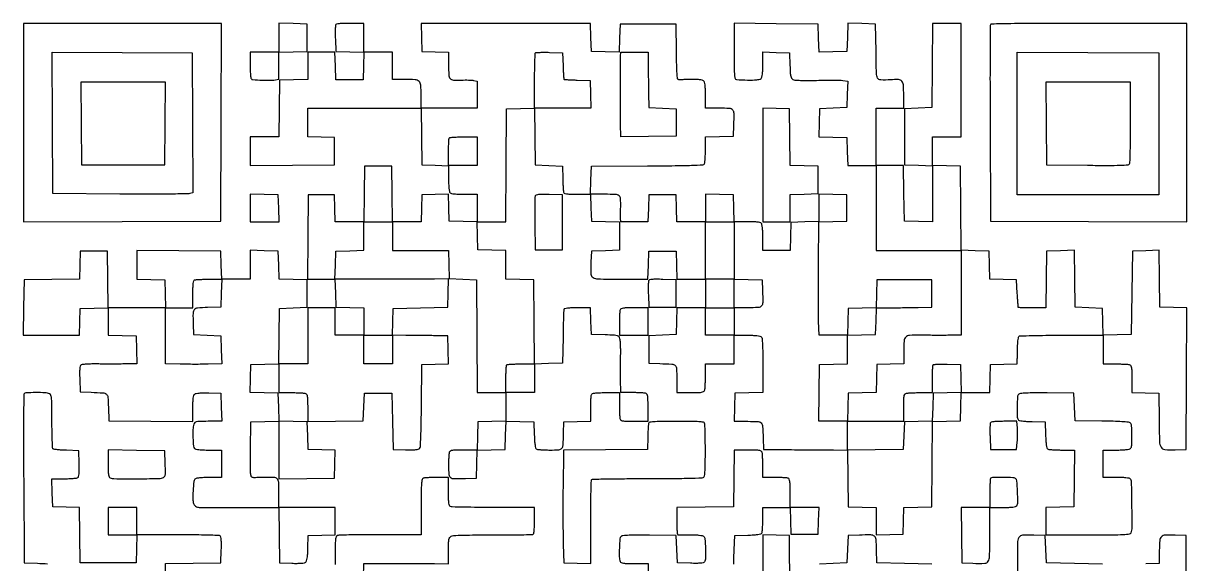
# Model space of a CAD drawing. Extents: x 179 to 1071, y 112 to 1107.
# Drawn here: x 179 to 1071, y 693 to 1107 of the extents above; entities that cross this region are included whole.
import ezdxf

# ---------------------------------------------------------------- set-up
doc = ezdxf.new("R2010")
doc.units = 0

msp = doc.modelspace()

# ---------------------------------------------------------------- linework, layer by layer
for points in [[(418.428774, 1105.674983, 0.081654), (418.239658, 1104.758353, 0.005045), (418.154817, 1101.970602, 0.007376), (418.136178, 1098.631743, 0.005394), (418.210159, 1094.924983), (418.5, 1085.5), (429.283485, 1085.215829), (440.06697, 1084.931657), (439.783485, 1074.307087), (439.5, 1063.682517), (429, 1063.6512), (418.5, 1063.619883), (418.216168, 1074.309941), (417.932337, 1085), (407.466168, 1085), (397, 1085), (397, 1074.533832), (397, 1064.067663), (386.25, 1063.783832), (375.5, 1063.5), (375.230498, 1041.75), (374.960995, 1020), (363.980498, 1020), (353, 1020), (353, 1008.986147), (353, 997.972294), (385.25, 998.236147), (417.5, 998.5), (417.5, 1009), (417.5, 1019.5), (407.25, 1019.784983), (397, 1020.069966), (397, 1031.034983), (397, 1042), (440.480498, 1042), (483.960995, 1042), (484.230498, 1020.25), (484.5, 998.5), (494.75, 998.215017), (505, 997.930034), (505, 988.165017, 0.00874), (505.074375, 983.910654, 0.018513), (505.311444, 980.622935, 0.019392), (505.672291, 978.199003, 0.150838), (506.2, 977.2, 0.150969), (507.200304, 976.671932, 0.019349), (509.630442, 976.311224, 0.018472), (512.928253, 976.074295, 0.008695), (517.2, 976), (527, 976), (527, 965.466168), (527, 954.932337), (516.25, 955.216168), (505.5, 955.5), (505.214635, 965.784593), (504.92927, 976.069185), (494.714635, 975.784593), (484.5, 975.5), (484.215017, 965.25), (483.930034, 955), (472.984905, 955), (462.039775, 955), (461.769888, 976.25), (461.5, 997.5), (451, 997.5), (440.5, 997.5), (440.230112, 976.25), (439.960225, 955), (429.015095, 955), (418.069966, 955), (417.784983, 965.25), (417.5, 975.5), (407.5, 975.5), (397.5, 975.5), (397.236147, 943.25), (396.972294, 911), (407.452315, 911), (417.932337, 911), (418.216168, 900.25), (418.5, 889.5), (429.25, 889.216168), (440, 888.932337), (440, 878.466168), (440, 868), (429, 868), (418, 868), (418, 878.5), (418, 889), (407.5, 889), (397, 889), (397, 867.5), (397, 846), (385.980112, 846), (374.960225, 846), (375.230112, 867.25), (375.5, 888.5), (386, 889), (396.5, 889.5), (396.5, 900), (396.5, 910.5), (385.783492, 910.783492), (375.066984, 911.066984), (374.783492, 921.783492), (374.5, 932.5), (363.75, 932.783832), (353, 933.067663), (353, 922.033832), (353, 911), (342.033832, 911), (331.067663, 911), (330.783832, 921.75), (330.5, 932.5), (298.25, 932.763853), (266, 933.027706), (266, 922.047685), (266, 911.067663), (276.75, 910.783832), (287.5, 910.5), (287.783832, 899.75), (288.067663, 889), (266.053334, 889), (244.039005, 889), (243.769502, 910.75), (243.5, 932.5), (233, 932.5), (222.5, 932.5), (222.216369, 921.76979), (221.932738, 911.03958), (200.716369, 910.76979), (179.5, 910.5), (179.230112, 889.25), (178.960225, 868), (200.445129, 868), (221.930034, 868), (222.215017, 878.25), (222.5, 888.5), (233.25, 888.783832), (244, 889.067663), (244, 878.567663), (244, 868.067663), (254.75, 867.783832), (265.5, 867.5), (265.783832, 856.75), (266.067663, 846), (255.283832, 845.93983, -0.000968), (250.429022, 845.922141, -0.000601), (244.730251, 845.919258, -0.000603), (239.105892, 845.929951, -0.001089), (234.5, 845.954293, 0.007949), (230.575575, 845.921194, 0.010999), (227.059082, 845.758164, 0.007766), (224.14769, 845.513451, 0.121161), (223.211769, 845.181818, 0.193052), (222.605124, 844.30958, 0.033427), (222.279649, 842.285813, 0.023561), (222.138626, 839.18984, 0.006865), (222.211769, 834.417355), (222.5, 824.5), (231, 824.24922, -0.008001), (240.14566, 823.832838, -0.165236), (242.65727, 822.803333, -0.196929), (243.809521, 820.50884, -0.012174), (244.215131, 812.7397), (244.5, 802.5), (276.75, 802.236147), (309, 801.972294), (309, 811.863702, -0.00733), (309.070127, 816.647007, -0.024158), (309.314717, 819.791596, -0.0351), (309.728606, 821.875048, -0.154154), (310.399285, 822.916414, -0.132968), (311.486141, 823.412685, -0.020746), (313.849829, 823.703614, -0.018924), (317.042317, 823.84141, -0.009044), (321.149285, 823.788859), (330.5, 823.5), (330.783832, 812.75), (331.067663, 802), (320.650463, 802, 0.003769), (314.098572, 801.950607, 0.046615), (311.622381, 801.681532, 0.144838), (310.367068, 801.013448, 0.133842), (309.630286, 799.75, 0.05739), (309.039417, 795.764518, 0.015809), (309.033618, 789.416487, 0.010157), (309.359131, 783.041418, 0.180438), (310.2, 781.2, 0.150969), (311.200304, 780.671932, 0.019349), (313.630442, 780.311224, 0.018472), (316.928253, 780.074295, 0.008695), (321.2, 780), (331, 780), (331, 769.5), (331, 759), (321.75, 758.984687, 0.009449), (318.09785, 758.909611, 0.012483), (314.776563, 758.695369, 0.009924), (312.034549, 758.394667, 0.109076), (311, 758.021277, 0.227442), (309.702139, 755.950505, 0.015214), (309.111871, 748.782164, 0.019494), (309.020743, 741.634906, 0.116818), (309.966551, 738.0625, 0.113809), (311.014637, 736.862775, 0.112168), (312.487675, 736.235272, 0.043209), (315.106921, 735.991125, 0.00446), (321.314362, 736.005651, -0.00185), (326.658183, 736.046051, -0.000538), (334.891189, 736.068975, -0.000541), (344.163585, 736.074785, -0.000578), (353.230112, 736.06017), (374.960225, 736), (375.230112, 714.75), (375.5, 693.5), (384.850715, 693.211141, 0.009201), (388.892546, 693.160695, 0.018158), (392.099804, 693.296226, 0.018909), (394.507799, 693.577687, 0.135457), (395.565629, 694.054467, 0.155031), (396.207107, 695.05425, 0.027795), (396.668713, 697.249332, 0.02215), (397.009433, 700.409522, 0.008399), (397.214914, 704.843326), (397.5, 714.5), (407.75, 714.784983), (418, 715.069966), (418, 725.534983), (418, 736), (396.5, 736), (375, 736), (375, 746.932612, 0.011556), (374.80698, 755.282664, 0.179408), (373.70596, 757.877676, 0.199666), (371.227215, 758.985638, 0.014814), (363.653229, 758.959644, -0.002513), (360.784692, 758.879209, -0.003004), (358.081357, 758.833246, -0.002589), (355.802733, 758.819994, -0.01968), (354.730112, 758.861543, -0.311087), (353.726515, 759.675215, -0.054133), (353.270254, 762.208785, -0.019039), (353.108046, 767.28505, -0.001643), (353.230112, 780.25), (353.5, 801.5), (364.25, 801.783832), (375, 802.067663), (375, 780.0568), (375, 758.045937), (396.25, 758.272969), (417.5, 758.5), (417.783473, 769.214647), (418.066946, 779.929295), (407.783473, 780.214647), (397.5, 780.5), (397, 791), (396.5, 801.5), (385.783492, 801.783492), (375.066984, 802.066984), (374.783492, 812.783492), (374.5, 823.5), (363.716515, 823.784171), (352.93303, 824.068343), (353.216515, 834.784171), (353.5, 845.5), (364.25, 845.783832), (375, 846.067663), (375, 835.033832), (375, 824), (384.418213, 824, -0.005951), (388.140776, 823.955695, -0.007831), (391.534475, 823.821697, -0.005915), (394.361889, 823.632106, -0.07203), (395.418213, 823.393011, -0.205375), (396.232576, 822.600936, -0.06298), (396.69745, 820.910439, -0.030314), (396.940452, 817.952052, -0.005337), (397, 812.373124), (397, 801.960225), (418.25, 802.230112), (439.5, 802.5), (440, 813), (440.5, 823.5), (451, 823.5), (461.5, 823.5), (462, 802), (462.5, 780.5), (472.099013, 780.215609, 0.007155), (476.820184, 780.143326, 0.025437), (479.841219, 780.294088, 0.038985), (481.814012, 780.650341, 0.156633), (482.834536, 781.300628, 0.160012), (483.396665, 782.727067, 0.003838), (483.760167, 789.935768, 0.006423), (484.053125, 799.743378, 0.002149), (484.235522, 814.085018), (484.5, 845.5), (494.783473, 845.785353), (505.066946, 846.070705), (504.783473, 856.785353), (504.5, 867.5), (493.5, 867.652492, 0.000327), (488.541984, 867.717977, 0.000202), (482.710036, 867.788832, 0.000202), (476.945972, 867.854198, 0.000364), (472.215017, 867.902492), (461.930034, 868), (462.215017, 878.25), (462.5, 888.5), (483.5, 889), (504.5, 889.5), (504.784387, 900.304774), (505.068775, 911.109547), (494.284387, 910.996342, -0.001939), (488.15867, 910.955793, -0.000371), (477.037663, 910.933556, -0.000396), (464.05831, 910.927508, -0.000364), (450.716168, 910.941569), (417.932337, 911), (418.216168, 921.75), (418.5, 932.5), (429.25, 932.783832), (440, 933.067663), (440, 944.033832), (440, 955), (451, 955), (462, 955), (462, 944), (462, 933), (483.466168, 933), (504.932337, 933), (505.216168, 922.25), (505.5, 911.5), (516, 911), (526.5, 910.5), (526.760623, 867.25), (527.021245, 824), (538.010623, 824), (549, 824), (549, 813.033832), (549, 802.067663), (538.25, 801.783832), (527.5, 801.5), (527.216168, 790.75), (526.932337, 780), (516.573157, 780, 0.005377), (511.026092, 779.940349, 0.030446), (508.080966, 779.697178, 0.063217), (506.397282, 779.232073, 0.20495), (505.606989, 778.418213, 0.070903), (505.368235, 777.374278, 0.006355), (505.178303, 774.686947, 0.008172), (505.044332, 771.460948, 0.00629), (505, 767.937265, 0.018396), (505.247889, 761.202118, 0.216958), (506.475084, 758.960401, 0.161461), (509.164284, 758.06185, 0.009253), (518, 758.204946), (526.5, 758.5), (526.783492, 769.216508), (527.066984, 779.933016), (537.783492, 780.216508), (548.5, 780.5), (548.784171, 791.283485), (549.068343, 802.06697), (559.784171, 801.783485), (570.5, 801.5), (570.788805, 791.535034, 0.00836), (570.987032, 787.199826, 0.019108), (571.315749, 783.944063, 0.01918), (571.737468, 781.589, 0.199883), (572.288805, 780.800347, 0.115758), (573.162716, 780.495505, 0.007525), (575.855802, 780.252233, 0.010632), (579.106762, 780.077242, 0.007714), (582.730948, 780.015313, 0.014913), (589.701928, 780.211705, 0.211044), (591.872088, 781.32494, 0.156739), (592.843464, 783.830167, 0.007363), (593.24922, 793), (593.5, 801.5), (603.75, 801.784983), (614, 802.069966), (614, 811.453196, -0.005972), (614.044307, 815.162354, -0.007853), (614.178303, 818.544751, -0.005943), (614.367916, 821.362696, -0.071958), (614.606989, 822.418213, -0.205218), (615.398405, 823.23239, -0.063068), (617.086379, 823.69735, -0.030363), (620.039857, 823.940414, -0.005351), (625.606989, 824), (636, 824), (636, 814.581787, 0.005951), (636.044305, 810.859224, 0.007831), (636.178303, 807.465525, 0.005915), (636.367894, 804.638111, 0.07203), (636.606989, 803.581787, 0.205218), (637.398405, 802.76761, 0.063068), (639.086379, 802.30265, 0.030363), (642.039857, 802.059586, 0.005351), (647.606989, 802), (658, 802), (658, 812.393011, 0.005351), (657.940414, 817.960143, 0.030363), (657.69735, 820.913621, 0.063068), (657.23239, 822.601595, 0.205218), (656.418213, 823.393011, 0.070946), (655.373807, 823.631778, 0.006338), (652.68135, 823.821697, 0.008159), (649.449196, 823.955669, 0.006277), (645.918213, 824), (637, 824), (636.936029, 834.25, -0.00139), (636.920151, 838.836448, -0.00089), (636.925992, 844.163402, -0.000894), (636.950328, 849.381651, -0.001672), (636.991691, 853.604133, 0.006883), (636.989386, 857.281297, 0.007834), (636.883531, 860.801511, 0.007199), (636.704026, 863.783346, 0.042871), (636.45549, 865.321317, 0.103617), (635.713282, 866.848431, 0.166808), (634.516062, 867.635081, 0.052677), (632.136275, 867.983793, 0.003422), (625.149828, 868.217184), (614.5, 868.5), (614.215017, 878.75), (613.930034, 889), (603.933632, 889, 0.006963), (599.254183, 888.934833, 0.022845), (596.171672, 888.707757, 0.029627), (594.15476, 888.343966, 0.25409), (593.498136, 887.75, 0.075036), (593.314661, 886.785695, 0.001106), (593.105916, 880.992188, 0.00299), (592.918424, 874.255306, 0.001967), (592.779521, 866.5), (592.5, 846.5), (581.763898, 846.216309), (571.027795, 845.932619), (570.763898, 878.216309), (570.5, 910.5), (559.75, 910.783832), (549, 911.067663), (549, 922), (549, 932.932337), (538.25, 933.216168), (527.5, 933.5), (527.216168, 944.25), (526.932337, 955), (537.955546, 955), (548.978755, 955), (549.239377, 998.25), (549.5, 1041.5), (560.230404, 1041.783633), (570.960808, 1042.067266), (571.230404, 1020.283633), (571.5, 998.5), (582, 998), (592.5, 997.5), (592.608158, 987.884014, 0.006644), (592.700585, 984.117746, 0.009323), (592.890422, 980.759607, 0.006129), (593.135054, 977.966885, 0.113976), (593.417175, 977.134014, 0.21346), (594.154653, 976.633134, 0.017377), (596.52325, 976.296307, 0.01839), (599.759154, 976.070289, 0.00824), (604.024034, 976), (613.930034, 976), (614.215017, 965.75), (614.5, 955.5), (625.25, 955.216168), (636, 954.932337), (636, 944), (636, 933.067663), (625.25, 932.783832), (614.5, 932.5), (614.204946, 924, 0.01735), (614.204928, 914.813671, 0.257452), (615.798685, 912.146755, 0.129265), (619.497954, 911.118666, 0.003493), (636.48522, 911), (657.932337, 911), (658.216168, 921.75), (658.5, 932.5), (669, 932.5), (679.5, 932.5), (679.783832, 921.75), (680.067663, 911), (691.033832, 911), (702, 911), (702, 900), (702, 889), (691.034983, 889), (680.069966, 889), (679.784983, 878.75), (679.5, 868.5), (669, 868), (658.5, 867.5), (658.5, 857), (658.5, 846.5), (667, 846.24922, -0.007926), (676.243436, 845.829771, -0.170244), (678.72373, 844.785637, -0.199796), (679.815028, 842.471708, -0.011573), (680, 834.480948), (680, 824), (690.393011, 824, 0.005351), (695.960143, 824.059586, 0.030363), (698.913621, 824.30265, 0.063068), (700.601595, 824.76761, 0.205218), (701.393011, 825.581787, 0.07203), (701.632106, 826.638111, 0.005915), (701.821697, 829.465525, 0.007831), (701.955695, 832.859224, 0.005951), (702, 836.581787), (702, 846), (713, 846), (724, 846), (724, 857), (724, 868), (733.8, 868, -0.008695), (738.071747, 867.925705, -0.018472), (741.369558, 867.688776, -0.019349), (743.799696, 867.328068, -0.150969), (744.8, 866.8, -0.175114), (745.391809, 865.538621, -0.00935), (745.721107, 861.052608, -0.010469), (745.937913, 854.609845, -0.003175), (746, 844.833832), (746, 824.067663), (735.25, 823.783832), (724.5, 823.5), (724.216168, 812.75), (723.932337, 802), (734.447116, 802, -0.011499), (742.465557, 801.81557, -0.199502), (744.783315, 800.724908, -0.170595), (745.829399, 798.245155, -0.007942), (746.24922, 789), (746.5, 780.5), (768, 780.294186, 0.000238), (777.01837, 780.21215, 0.000216), (786.336459, 780.13585, 0.000216), (794.676556, 780.074761, 0.000694), (800.230498, 780.044186), (810.960995, 780), (811.230498, 758.25), (811.5, 736.5), (822.25, 736.216168), (833, 735.932337), (833, 725.431185), (833, 714.930034), (843.25, 715.215017), (853.5, 715.5), (853.784613, 725.716519), (854.069227, 735.933039), (864.784613, 736.216519), (875.5, 736.5), (875.763621, 769.216306), (876.027242, 801.932613), (886.763621, 802.216306), (897.5, 802.5), (897.783832, 813.25), (898.067663, 824), (909, 824), (919.932337, 824), (920.216168, 834.75), (920.5, 845.5), (930.75, 845.784983), (941, 846.069966), (941.116845, 849.784983, 0.001283), (941.17083, 851.654092, 0.00046), (941.23848, 854.318089, 0.000456), (941.307301, 857.239087, 0.00054), (941.366845, 860, -0.014089), (941.490701, 862.543345, -0.019635), (941.754636, 864.806439, -0.016432), (942.100927, 866.624412, -0.180957), (942.5, 867.234687, -0.15306), (943.373078, 867.533607, -0.000801), (952.532812, 867.758058, -0.003441), (963.006872, 867.925819, -0.002163), (975.25, 867.984687), (1007, 868), (1007, 857), (1007, 846), (1016.418213, 846, -0.005951), (1020.140776, 845.955695, -0.007831), (1023.534475, 845.821697, -0.005915), (1026.361889, 845.632106, -0.07203), (1027.418213, 845.393011, -0.204941), (1028.232062, 844.602756, -0.063222), (1028.697172, 842.919218, -0.030449), (1028.940347, 839.974376, -0.005378), (1029, 834.427994), (1029, 824.069966), (1039.25, 823.784983), (1049.5, 823.5), (1049.770214, 802.774365, 0.004597), (1050.133651, 786.4283, 0.119082), (1051.297378, 782.198305, 0.25294), (1054.154003, 780.368148, 0.027385), (1062.259538, 780.209712), (1070.5, 780.5), (1070.758596, 834.714922), (1071.017191, 888.929844), (1060.758596, 889.214922), (1050.5, 889.5), (1050.230401, 911.284767), (1049.960802, 933.069533), (1039.730401, 932.784767), (1029.5, 932.5), (1029, 900.5), (1028.5, 868.5), (1017.785353, 868.216527), (1007.070705, 867.933054), (1006.785353, 878.216527), (1006.5, 888.5), (996, 889), (985.5, 889.5), (985.230404, 911.283633), (984.960808, 933.067266), (974.230404, 932.783633), (963.5, 932.5), (963.230498, 910.75), (962.960995, 889), (952.480498, 889, -0.002234), (948.453391, 889.017992, -0.00366), (945.042651, 889.073437, -0.0006), (942.036531, 889.147926, -0.279206), (941.877464, 889.25, -0.096572), (941.821002, 889.459552, -0.000246), (941.606605, 892.510938, -0.001536), (941.376842, 895.956665, -0.000955), (941.127464, 900), (940.5, 910.5), (930.283481, 910.784613), (920.066961, 911.069227), (919.783481, 921.784613), (919.5, 932.5), (908.763809, 932.783692), (898.027617, 933.067383), (897.763809, 965.283692), (897.5, 997.5), (886.75, 997.783832), (876, 998.067663), (876, 1009.033832), (876, 1020), (887, 1020), (898, 1020), (898, 1063.5), (898, 1107), (887.013853, 1107), (876.027706, 1107), (875.763853, 1074.75), (875.5, 1042.5), (865, 1042), (854.5, 1041.5), (854.5, 1020), (854.5, 998.5), (865.25, 998.216168), (876, 997.932337), (876, 976.432337), (876, 954.932337), (865.25, 955.216168), (854.5, 955.5), (854.230112, 976.75), (853.960225, 998), (843.480112, 998), (833, 998), (833, 1020), (833, 1042), (843.5, 1042), (854, 1042), (854, 1051.877555, 0.014432), (853.771356, 1059.797107, 0.163546), (852.618852, 1062.666368, 0.210984), (850.101526, 1063.878521, 0.026085), (843.866973, 1063.758369, -0.024932), (836.448224, 1063.59829, -0.273524), (834.027478, 1065.123629, -0.112769), (833.084942, 1068.815605, -0.003153), (832.769563, 1085.361515), (832.5, 1106.5), (821.784171, 1106.783485), (811.068343, 1107.06697), (810.784171, 1096.283485), (810.5, 1085.5), (799.784171, 1085.216515), (789.068343, 1084.93303), (788.784171, 1095.716515), (788.5, 1106.5), (756.25, 1106.763853), (724, 1107.027706), (724, 1085.513853, 0.001679), (724.043634, 1072.519508, 0.018535), (724.271319, 1067.322377, 0.050199), (724.750713, 1064.705162, 0.320608), (725.75, 1063.9154, 0.005011), (734.173473, 1063.592763, 0.018268), (739.522665, 1063.637003, 0.024983), (743.044896, 1063.971764, 0.161555), (744.618459, 1064.761316, 0.133617), (745.264021, 1065.889499, 0.031854), (745.677007, 1068.032364, 0.023396), (745.926008, 1071.141262, 0.008285), (746, 1075.606412), (746, 1085.069966), (756.25, 1084.784983), (766.5, 1084.5), (766.78602, 1074.765906, 0.005686), (767.011135, 1069.244246, 0.038467), (767.362819, 1066.533482, 0.086675), (767.984389, 1064.971974, 0.132683), (769.039093, 1063.979078, 0.105382), (770.580862, 1063.533384, 0.008681), (774.7807, 1063.306129, 0.010085), (780.277772, 1063.215272, 0.004998), (787.253073, 1063.310411, -0.003097), (793.75111, 1063.423755, -0.003767), (799.838936, 1063.446362, -0.00318), (804.957975, 1063.394245, -0.026153), (807.283732, 1063.233895), (811.067463, 1062.773312), (810.783732, 1052.636656), (810.5, 1042.5), (800, 1042), (789.5, 1041.5), (789.216515, 1030.784171), (788.93303, 1020.068343), (799.716515, 1019.784171), (810.5, 1019.5), (810.783832, 1008.75), (811.067663, 998), (822.033832, 998), (833, 998), (833, 965.5), (833, 933), (865.5, 933), (898, 933), (898, 900.5), (898, 868), (887.75, 867.914061, -0.001903), (883.054735, 867.892566, -0.001082), (877.37516, 867.900473, -0.00108), (871.655229, 867.933177, -0.001786), (866.825014, 867.988484, 0.015989), (858.494129, 867.84723, 0.186858), (855.576241, 866.549834, 0.182587), (854.257809, 863.611414, 0.015143), (854, 855.100725), (854, 846.069966), (843.75, 845.784983), (833.5, 845.5), (833.216508, 834.783492), (832.933016, 824.066984), (822.216508, 823.783492), (811.5, 823.5), (811.216168, 812.75), (810.932337, 802), (799.946666, 802), (788.960995, 802), (789.230498, 823.75), (789.5, 845.5), (800.25, 845.783832), (811, 846.067663), (811, 857), (811, 867.932337), (821.75, 868.216168), (832.5, 868.5), (832.784983, 878.75), (833.069966, 889), (843.784983, 889.046894, 0.00116), (848.647943, 889.079463, 0.000691), (854.436839, 889.139675, 0.000692), (860.205301, 889.215634, 0.001197), (865, 889.296894), (875.5, 889.5), (875.5, 900), (875.5, 910.5), (854.5, 910.5), (833.5, 910.5), (833.216508, 899.783492), (832.933016, 889.066984), (822.216508, 888.783492), (811.5, 888.5), (811.215017, 878.25), (810.930034, 868), (799.998849, 868), (789.067663, 868), (788.783832, 878.75, -0.005503), (788.689822, 884.858018, -0.001053), (788.664551, 895.95264, -0.001122), (788.691381, 908.902618, -0.001033), (788.776341, 922.216435), (789.052682, 954.932871), (799.776341, 955.216435), (810.5, 955.5), (810.5, 965.5), (810.5, 975.5), (799.75, 975.783832), (789, 976.067663), (789, 965.567663), (789, 955.067663), (778.25, 954.783832), (767.5, 954.5), (767.216168, 943.75), (766.932337, 933), (756.466168, 933), (746, 933), (746, 942.8, 0.008695), (745.925705, 947.071747, 0.018472), (745.688776, 950.369558, 0.019349), (745.328068, 952.799696, 0.150969), (744.8, 953.8, 0.150838), (743.800997, 954.327709, 0.019392), (741.377065, 954.688556, 0.018513), (738.089346, 954.925625, 0.00874), (733.834983, 955), (724.069966, 955), (723.784983, 965.25), (723.5, 975.5), (712.75, 975.783832), (702, 976.067663), (702, 965.533832), (702, 955), (691.034983, 955), (680.069966, 955), (679.784983, 965.25), (679.5, 975.5), (669, 975.5), (658.5, 975.5), (658.215017, 965.25), (657.930034, 955), (647.465017, 955), (637, 955), (636.9181, 957.75, -0.00733), (636.896396, 959.18603, -0.002185), (636.904983, 961.378505, -0.002191), (636.936179, 963.841122, -0.002367), (636.988454, 966.240655, 0.019484), (636.908985, 972.625051, 0.213206), (635.770875, 974.857107, 0.161049), (633.177528, 975.83262, 0.010108), (624.898781, 976), (613.932337, 976), (614.216168, 986.75), (614.5, 997.5), (657.447712, 997.760888, 0.001278), (678.888918, 997.945932, 0.005775), (691.401526, 998.230455, 0.003257), (700.013405, 998.582008, 0.244093), (701.182399, 999.260888, 0.116483), (701.49428, 1000.159918, 0.007224), (701.742699, 1002.990135, 0.010386), (701.921518, 1006.404025, 0.007497), (701.984687, 1010.216168), (702, 1019.932337), (712.75, 1020.216168), (723.5, 1020.5), (723.795054, 1029, 0.009927), (723.928151, 1037.965089, 0.179688), (722.933469, 1040.602972, 0.203196), (720.50249, 1041.788355, 0.01319), (712.480948, 1042), (702, 1042), (702, 1051.877555, 0.007062), (701.93059, 1056.791831, 0.025988), (701.681634, 1059.888937, 0.041059), (701.244688, 1061.897088, 0.146473), (700.523899, 1062.980166, 0.122988), (699.431009, 1063.505367, 0.025449), (697.305616, 1063.831682, 0.021773), (694.438923, 1063.997894, 0.010616), (690.773899, 1063.972767, -0.001837), (687.515036, 1063.893192, -0.002486), (684.569112, 1063.846738, -0.001672), (682.097208, 1063.828318, -0.027325), (681.269888, 1063.870157, -0.35224), (680.623605, 1064.512708, -0.010228), (680.250175, 1068.627741, -0.011607), (679.958877, 1074.843393, -0.002729), (679.769888, 1085.25), (679.5, 1106.5), (658, 1106.5), (636.5, 1106.5), (636.215829, 1095.716515), (635.931657, 1084.93303), (625.215829, 1085.216515), (614.5, 1085.5), (614.216168, 1096.25), (613.932337, 1107), (548.932337, 1107), (483.932337, 1107), (484.216168, 1096.25), (484.5, 1085.5), (494.75, 1085.215017), (505, 1084.930034), (505, 1075.000201, 0.014077), (505.213731, 1067.410442, 0.166815), (506.309064, 1064.722029, 0.204269), (508.725855, 1063.553621, 0.022619), (515, 1063.54044, -0.008921), (517.690237, 1063.608485, -0.008751), (520.398438, 1063.581254, -0.008668), (522.771719, 1063.474639, -0.032532), (524.25, 1063.285475), (527, 1062.75), (527, 1052.375), (527, 1042), (505.5, 1042), (484, 1042), (484, 1051.964816, 0.0177), (483.725392, 1059.719525, 0.189883), (482.393275, 1062.50496, 0.174589), (479.463935, 1063.756305, 0.014506), (471.065741, 1064), (462, 1064), (462, 1074.5), (462, 1085), (451, 1085), (440, 1085), (440, 1096), (440, 1107), (429.468615, 1107, 0.00619), (424.342601, 1106.936534, 0.023677), (421.157558, 1106.706476, 0.034741), (419.150647, 1106.322788, 0.241018)], [(375, 1096.033832), (375, 1085), (364, 1085), (353, 1085), (353, 1074.5, 0.004216), (353.051169, 1068.431817, 0.036703), (353.294058, 1065.747471, 0.108469), (353.821157, 1064.426657, 0.233527), (354.75, 1063.899556, 0.002156), (362.260632, 1063.50096, 0.008361), (366.919678, 1063.351877, 0.013059), (370.082025, 1063.386187, 0.038072), (372.25, 1063.632373), (375, 1064.158911), (375, 1074.545624), (375, 1084.932337), (385.75, 1085.216168), (396.5, 1085.5), (396.5, 1096), (396.5, 1106.5), (385.75, 1106.783832), (375, 1107.067663)], [(920.460009, 1105.75, 0.090591), (920.266358, 1104.709509, 0.000109), (920.198937, 1082.982812, 0.000984), (920.176611, 1058.652573, 0.000605), (920.241394, 1030), (920.5, 955.5), (995.75, 955.243674), (1071, 954.987348), (1071, 1030.993674), (1071, 1107), (995.968615, 1107, 0.000668), (957.448289, 1106.948566, 0.003471), (936.19131, 1106.744245, 0.001205), (921.475143, 1106.465155, 0.305157)], [(308.758677, 1030.77123), (309.017354, 977.04246), (306.758677, 976.494347, -0.057902), (304.987826, 976.276519, -0.000418), (290.035361, 976.188577, -0.001589), (272.903102, 976.156579, -0.001017), (253, 976.223117), (201.5, 976.5), (201.241383, 1030.758691), (200.982767, 1085.017383), (254.741383, 1084.758691), (308.5, 1084.5)], [(592.81688, 1074.5, 0.003102), (592.977264, 1070.641787, 0.004901), (593.167735, 1067.3358, 0.001408), (593.36889, 1064.473716, 0.179304), (593.514773, 1064.153786, 0.182499), (593.83362, 1064.008668, 0.00148), (596.642708, 1063.831096, 0.005064), (599.890303, 1063.668444, 0.003206), (603.679547, 1063.541441), (613.5, 1063.27531), (613.783832, 1052.637655), (614.067663, 1042), (592.533832, 1042), (571, 1042), (571, 1062.833333, -0.00314), (571.050471, 1070.869838, -0.004978), (571.205463, 1077.752338, -0.001397), (571.41589, 1083.716778, -0.189039), (571.699448, 1084.366114, -0.183344), (572.300507, 1084.636507, -0.005318), (575.140393, 1084.777033, -0.010062), (578.535947, 1084.840476, -0.006685), (582.431102, 1084.782781), (592.463309, 1084.5)], [(658.097508, 1074.75, 0.000362), (658.1458, 1070.032594, 0.000201), (658.211168, 1064.279687, 0.0002), (658.282022, 1058.45558, 0.000324), (658.347508, 1053.5), (658.5, 1042.5), (669, 1042), (679.5, 1041.5), (679.5, 1031), (679.5, 1020.5), (658.25, 1020.230112), (637, 1019.960225), (636.92346, 1029.730112, -0.001583), (636.87178, 1040.802278, -0.000432), (636.860667, 1058.275708, -0.000268), (636.874207, 1075.97613, -0.004646), (636.935368, 1081.75), (637, 1085), (647.5, 1085), (658, 1085)], [(1049.5, 1030), (1049.5, 975.5), (995.211905, 975.5), (940.92381, 975.5), (940.942857, 1025.75, -0.000032), (940.951538, 1045.331386, -0.000047), (940.961905, 1062.563467, -0.000022), (940.972765, 1077.239555, -0.00086), (940.980952, 1080.508612), (941, 1085.017225), (995.25, 1084.758612), (1049.5, 1084.5)], [(963.235953, 1030.25), (963.5, 998.5), (994.93202, 998.235498, 0.001697), (1010.901959, 998.155315, 0.00816), (1019.995146, 998.288929, 0.006635), (1026.009704, 998.555446, 0.241447), (1027.166708, 999.235498, 0.134731), (1027.492293, 1000.296498, 0.001088), (1027.738089, 1009.161365, 0.003824), (1027.920853, 1019.372002, 0.002438), (1027.984687, 1031.25), (1028, 1062), (995.485953, 1062), (962.971906, 1062)], [(527, 1009), (527, 998), (516, 998), (505, 998), (505, 1008.333333, -0.006022), (505.048276, 1012.341612, -0.009111), (505.195833, 1015.827083, -0.004516), (505.399803, 1018.754503, -0.178563), (505.666667, 1019.333333, -0.178563), (506.245497, 1019.600197, -0.004516), (509.172917, 1019.804167, -0.009111), (512.658388, 1019.951724, -0.006022), (516.666667, 1020), (527, 1020)], [(571.460235, 974.75697, 0.087659), (571.263858, 973.744268, 0.00144), (571.184153, 967.962675, 0.003692), (571.160413, 961.220735, 0.002438), (571.22812, 953.47179), (571.5, 933.5), (582, 933.5), (592.5, 933.5), (592.5, 954.5), (592.5, 975.5), (582.232115, 975.785181, 0.006018), (577.152479, 975.865091, 0.02472), (574.077569, 975.724359, 0.038757), (572.174299, 975.392474, 0.2432)], [(724, 933.033832), (724, 911.067663), (734.75, 910.783832), (745.5, 910.5), (745.795054, 902, -0.009927), (745.928151, 893.034911, -0.179688), (744.933469, 890.397028, -0.203196), (742.50249, 889.211645, -0.01319), (734.480948, 889), (724, 889), (724, 878.5), (724, 868), (713, 868), (702, 868), (702, 878.5), (702, 889), (713, 889), (724, 889), (724, 900), (724, 911), (713, 911), (702, 911), (702, 933), (702, 955), (713, 955), (724, 955)], [(330.783832, 900.25), (330.5, 889.5), (320.2603, 889.215131, 0.013482), (312.473421, 888.788181, 0.195806), (310.060296, 887.567079, 0.179106), (309.075074, 884.958841, 0.010944), (309.203496, 876.496645), (309.5, 868.5), (320, 868), (330.5, 867.5), (330.783485, 856.784171), (331.06697, 846.068343), (320.783485, 845.784171, -0.004675), (316.036095, 845.697398, -0.002559), (310.216086, 845.675238, -0.00255), (304.304325, 845.713131, -0.004063), (299.25, 845.812384), (288, 846.124768), (288, 867.562384), (288, 889), (298.5, 889), (309, 889), (309, 899.416667, -0.006679), (309.065188, 904.296272, -0.021815), (309.292105, 907.51699, -0.027612), (309.654574, 909.639106, -0.245481), (310.25, 910.337719, -0.078637), (311.13115, 910.540856, -0.004202), (314.006813, 910.717133, -0.006502), (317.444921, 910.854094, -0.004686), (321.283832, 910.921053), (331.067663, 911)], [(658.442274, 909.710164, 0.081166), (658.248144, 908.773814, 0.005233), (658.158783, 905.980936, 0.007531), (658.137174, 902.634259, 0.005535), (658.210159, 898.924983), (658.5, 889.5), (669, 889.5), (679.5, 889.5), (679.5, 900), (679.5, 910.5), (669.232115, 910.785181, 0.005823), (664.049899, 910.868732, 0.025951), (661.012272, 910.724596, 0.043922), (659.172333, 910.376284, 0.236652)], [(636.606989, 887.418213, 0.070946), (636.368222, 886.373807, 0.006338), (636.178303, 883.68135, 0.008159), (636.044331, 880.449196, 0.006277), (636, 876.918213), (636, 868), (647, 868), (658, 868), (658, 878.5), (658, 889), (647.606989, 889, 0.005351), (642.039857, 888.940414, 0.030363), (639.086379, 888.69735, 0.063068), (637.398405, 888.23239, 0.205218)], [(571, 835), (571, 824), (560, 824), (549, 824), (549, 834.333333, -0.006022), (549.048276, 838.341612, -0.009111), (549.195833, 841.827083, -0.004516), (549.399803, 844.754503, -0.178563), (549.666667, 845.333333, -0.178563), (550.245497, 845.600197, -0.004516), (553.172917, 845.804167, -0.009111), (556.658388, 845.951724, -0.006022), (560.666667, 846), (571, 846)], [(897.783485, 834.784171), (898.06697, 824.068343), (887.283485, 823.784171), (876.5, 823.5), (876.216508, 812.783492), (875.933016, 802.066984), (865.216508, 801.783492), (854.5, 801.5), (854, 791), (853.5, 780.5), (832.25, 780.230112), (811, 779.960225), (811, 790.980112), (811, 802), (832.5, 802), (854, 802), (854, 812.393011, -0.005351), (854.059586, 817.960143, -0.030363), (854.30265, 820.913621, -0.063068), (854.76761, 822.601595, -0.205218), (855.581787, 823.393011, -0.07203), (856.638111, 823.632106, -0.005915), (859.465525, 823.821697, -0.007831), (862.859224, 823.955695, -0.005951), (866.581787, 824), (876, 824), (876, 834.333333, -0.006317), (876.050668, 838.343898, -0.009512), (876.205463, 841.836713, -0.004898), (876.419778, 844.762931, -0.177451), (876.699448, 845.366114, -0.183378), (877.300668, 845.636532, -0.005301), (880.145783, 845.777033, -0.010046), (883.547259, 845.840477, -0.006672), (887.449448, 845.782781), (897.5, 845.5)], [(942.18701, 822.78701, 0.184872), (941.299364, 820.798159, 0.008585), (941.021272, 813.28502, 0.010112), (941.024203, 805.858101, 0.137227), (941.800347, 803.288805, 0.199883), (942.589, 802.737468, 0.01918), (944.944063, 802.315749, 0.019108), (948.199826, 801.987032, 0.00836), (952.535034, 801.788805), (962.5, 801.5), (962.788805, 791.535034, 0.00836), (962.987032, 787.199826, 0.019108), (963.315749, 783.944063, 0.01918), (963.737468, 781.589, 0.199883), (964.288805, 780.800347, 0.117278), (965.172445, 780.49508, 0.006942), (968.014003, 780.252233, 0.010156), (971.438905, 780.07721, 0.007295), (975.269502, 780.015313), (985.039005, 780), (984.769502, 758.25), (984.5, 736.5), (973.75, 736.216168), (963, 735.932337), (963, 725.466168), (963, 715), (995.393011, 715, 0.001243), (1014.08678, 715.046481, 0.010731), (1022.42282, 715.266892, 0.016522), (1027.195595, 715.654033, 0.279562), (1028.393011, 716.581787, 0.092424), (1029.165451, 720.777048, 0.003036), (1029.023151, 737.892128, 0.001716), (1028.70625, 755.676223, 0.193396), (1027.8, 757.8, 0.150969), (1026.799696, 758.328068, 0.019349), (1024.369558, 758.688776, 0.018472), (1021.071747, 758.925705, 0.008695), (1016.8, 759), (1007, 759), (1007, 769.5), (1007, 780), (1016.8, 780, 0.008695), (1021.071747, 780.074295, 0.018472), (1024.369558, 780.311224, 0.019349), (1026.799696, 780.671932, 0.150969), (1027.8, 781.2, 0.18644), (1028.882632, 783.645622, 0.01364), (1029.038559, 791.131836, 0.012994), (1028.79497, 798.638232, 0.207829), (1027.67315, 800.856298, 0.152945), (1026.439333, 801.362293, 0.005658), (1021.358082, 801.740697, 0.008626), (1014.71314, 802.045023, 0.003809), (1005.92315, 802.228743), (985.5, 802.5), (985, 813), (984.5, 823.5), (963.93701, 823.73701, 0.003127), (954.178338, 823.788455, 0.010667), (947.827626, 823.646707, 0.009815), (943.441807, 823.368806, 0.177451)], [(658.477339, 800.7293, 0.066659), (658.290763, 799.868659, 0.003556), (658.085426, 797.070482, 0.005526), (657.901143, 793.728653, 0.003994), (657.766667, 790), (657.5, 780.5), (625.279065, 780.236185), (593.05813, 779.972371), (592.779065, 750.736185, 0.001903), (592.708932, 738.516161, 0.001761), (592.72885, 725.975629, 0.001756), (592.825107, 714.811358, 0.005892), (593, 707.5), (593.5, 693.5), (603.75, 693.215017), (614, 692.930034), (614, 724.906, -0.002347), (614.062389, 738.19891, -0.0051), (614.262278, 748.403236, -0.00146), (614.534776, 756.731887, -0.250446), (614.970578, 757.481816, -0.135103), (615.807891, 757.727124, -0.000358), (627.927526, 757.917426, -0.002161), (641.6312, 758.063556, -0.001342), (657.716398, 758.122401, 0.001722), (675.664489, 758.201708, 0.004162), (688.929746, 758.416452, 0.001399), (699.463226, 758.704196, 0.167186), (700.712696, 759.176522, 0.196107), (701.321259, 760.31534, 0.011013), (701.653935, 764.390802, 0.011615), (701.869743, 770.350649, 0.003308), (701.928548, 779.613052, 0.002684), (701.886005, 787.161784, 0.004009), (701.760501, 793.758987, 0.001744), (701.588657, 799.386253, 0.08329), (701.363785, 800.494375, 0.267958), (700.375988, 801.294434, 0.02233), (696.972418, 801.678985, 0.014624), (691.208357, 801.901643, 0.002305), (679.862786, 801.955579, 0.002799), (669.615727, 801.899698, 0.011558), (663.422106, 801.688011, 0.010392), (659.294008, 801.36511, 0.289002)], [(920.428774, 800.674983, 0.081654), (920.239658, 799.758353, 0.005045), (920.154817, 796.970602, 0.007376), (920.136178, 793.631743, 0.005394), (920.210159, 789.924983), (920.5, 780.5), (930.5, 780.5), (940.5, 780.5), (941.101592, 786, 0.015301), (941.296826, 788.486769, 0.009377), (941.38209, 791.426562, 0.009398), (941.357146, 794.3426, 0.016501), (941.211689, 796.75), (940.720194, 802), (930.828712, 802, 0.006747), (926.045814, 801.935457, 0.024939), (923.035742, 801.70366, 0.036876), (921.13302, 801.317086, 0.236843)], [(244, 769.626491, 0.005337), (244.059548, 764.047791, 0.030315), (244.302552, 761.0895, 0.062982), (244.767428, 759.399052, 0.205372), (245.581787, 758.606989, 0.090617), (248.48124, 758.062381, 0.001431), (265.342414, 758.027564, 0.001924), (281.84959, 758.104248, 0.063399), (285.783598, 758.639072, 0.125186), (287.069099, 759.35952, 0.157976), (287.716283, 760.551156, 0.049436), (287.917627, 762.903588, 0.003649), (287.783598, 769.375418), (287.5, 779.5), (265.75, 779.769502), (244, 780.039005)], [(920.666667, 758.333333, 0.179603), (920.399513, 757.750789, 0.004165), (920.195833, 754.680208, 0.008732), (920.048261, 751.033313, 0.005745), (920, 746.833333), (920, 736), (908.980112, 736), (897.960225, 736), (898.230112, 714.75), (898.5, 693.5), (907, 693.204946, 0.016959), (916.18796, 693.197749, 0.255404), (918.847483, 694.767634, 0.131484), (919.879648, 698.412428, 0.003624), (920, 715.019052), (920, 736), (929.940983, 736, 0.007567), (934.501667, 736.069025, 0.02141), (937.676556, 736.301463, 0.025843), (939.849575, 736.669041, 0.198628), (940.678335, 737.25, 0.14303), (941.48337, 740.01708, 0.010133), (941.310489, 748.140223, 0.007711), (940.838367, 756.419154, 0.237635), (939.810031, 758.138569, 0.133446), (937.685829, 758.795321, 0.006089), (930.015187, 758.966795, 0.004727), (922.190697, 758.97242, 0.196643)]]:
    msp.add_lwpolyline(points, format="xyb", close=True)
for points in [[(179, 1030.993714), (179, 954.987428), (254.75, 955.243714), (330.5, 955.5), (330.756286, 1031.25), (331.012572, 1107), (255.006286, 1107), (179, 1107)], [(223.235953, 1030.25), (223.5, 998.5), (255.5, 998.5), (287.5, 998.5), (287.764047, 1030.25), (288.028094, 1062), (255.5, 1062), (222.971906, 1062)], [(746, 998.534983), (746, 955), (756.5, 955), (767, 955), (767, 965.466168), (767, 975.932337), (777.75, 976.216168), (788.5, 976.5), (788.5, 987), (788.5, 997.5), (777.769409, 997.783635), (767.038817, 998.06727), (766.769409, 1019.783635), (766.5, 1041.5), (756.25, 1041.784983), (746, 1042.069966)], [(353, 965.533832), (353, 955), (364.034983, 955), (375.069966, 955), (374.784983, 965.25), (374.5, 975.5), (363.75, 975.783832), (353, 976.067663)], [(462, 857), (462, 846), (451, 846), (440, 846), (440, 857), (440, 868), (451, 868), (462, 868)]]:
    msp.add_lwpolyline(points, close=True)
for points in [[(287.760608, 649.730143), (288.021215, 692.960286), (309.260608, 693.230143), (330.5, 693.5), (330.788231, 703.417355, 0.006822), (330.861883, 708.195904, 0.023677), (330.721106, 711.28256, 0.033753), (330.395846, 713.292925, 0.197436), (329.788231, 714.148117, 0.130725), (328.745855, 714.474246, 0.002229), (322.709668, 714.708499, 0.005525), (315.641338, 714.87308, 0.003628), (307.5, 714.913571, -0.000378), (298.708285, 714.900145, -0.000347), (289.657812, 714.899443, -0.000346), (281.580677, 714.910007, -0.001139), (276.25, 714.93281), (266, 715), (266, 725.5), (266, 736), (255, 736), (244, 736), (244, 725.5), (244, 715), (255.033832, 715), (266.067663, 715), (265.783832, 704.25), (265.5, 693.5), (244, 693.5), (222.5, 693.5), (222.230213, 714.715235), (221.960427, 735.930471), (211.730213, 736.215235), (201.5, 736.5), (201.216168, 747.25), (200.932337, 758), (210.216168, 758.015313, 0.008138), (213.866118, 758.080744, 0.0111), (217.151292, 758.266219, 0.008117), (219.86931, 758.524743, 0.114069), (220.788231, 758.847958, 0.19692), (221.395734, 759.705135, 0.033714), (221.721018, 761.717063, 0.023663), (221.861823, 764.804805, 0.006827), (221.788231, 769.582645), (221.5, 779.5), (212.009289, 779.790711, -0.007551), (208.315182, 779.959738, -0.011068), (205.073186, 780.229314, -0.006671), (202.385733, 780.549103, -0.164875), (201.724405, 780.875595, -0.187133), (201.403293, 781.603608, -0.001881), (201.163521, 787.355131, -0.005791), (200.987578, 794.037874, -0.003685), (200.930233, 801.818369, 0.001873), (200.884071, 814.139096, 0.020505), (200.644053, 819.084329, 0.055933), (200.112622, 821.68922, 0.193979), (199.030858, 822.983485, 0.111769), (195.739123, 823.890189, 0.014526), (188.408515, 824.015703, 0.009377), (180.88598, 823.784811, 0.2974), (179.459465, 822.75, 0.090532), (179.266094, 821.71388, 0.000146), (179.198168, 803.067188, 0.001144), (179.175911, 782.126391, 0.000706), (179.24085, 757.5), (179.5, 693.5), (189.7397, 693.215131, -0.013827), (197.54295, 692.781878, -0.200378)], [(723.738638, 692.573438, -0.003442), (723.830717, 698.509627, -0.005757), (724, 703.5), (724.5, 714.5), (734.464966, 714.788805, 0.00836), (738.800174, 714.987032, 0.019108), (742.055937, 715.315749, 0.01918), (744.411, 715.737468, 0.199883), (745.199653, 716.288805, 0.115815), (745.50451, 717.163074, 0.007503), (745.747767, 719.861399, 0.010614), (745.922759, 723.118512, 0.007698), (745.984687, 726.75), (746, 736), (756.465017, 736), (766.930034, 736), (767.215017, 725.75), (767.5, 715.5), (778, 715.5), (788.5, 715.5), (788.784983, 725.75), (789.069966, 736), (778.034983, 736), (767, 736), (767, 746.893011, 0.005003), (766.941329, 752.756842, 0.029178), (766.699767, 755.833669, 0.06089), (766.236951, 757.585285, 0.209079), (765.418213, 758.393011, 0.070946), (764.373807, 758.631778, 0.006338), (761.68135, 758.821697, 0.008159), (758.449196, 758.955669, 0.006277), (754.918213, 759), (746, 759), (746, 767.918213, 0.006277), (745.955669, 771.449196, 0.008159), (745.821697, 774.68135, 0.006338), (745.631778, 777.373807, 0.070946), (745.393011, 778.418213, 0.205063), (744.602242, 779.232207, 0.063154), (742.916741, 779.697251, 0.030411), (739.968078, 779.940377, 0.005366), (734.412514, 780), (724.039005, 780), (723.769502, 758.25), (723.5, 736.5), (701.75, 736.230498), (680, 735.960995), (680, 725.480498, 0.006023), (680.060611, 720.448678, 0.023469), (680.281446, 717.344382, 0.034183), (680.642563, 715.428355, 0.326294), (681.25, 714.931729, 0.01441), (682.088167, 714.910146, 0.000891), (684.577099, 714.922233, 0.001321), (687.542647, 714.949758, 0.000979), (690.820975, 714.99527, -0.011128), (694.372164, 714.972485, -0.01976), (697.29094, 714.773153, -0.020842), (699.521941, 714.437386, -0.126079), (700.570975, 713.941096, -0.203834), (701.629394, 711.887616, -0.011078), (702.013117, 704.457552, -0.013441), (702.031945, 697.109057, -0.136095), (701.152042, 694.211769, -0.19692), (700.294865, 693.604266, -0.033714), (698.282937, 693.278982, -0.023663), (695.195195, 693.138177, -0.006827), (690.417355, 693.211769), (680.5, 693.5), (680, 704), (679.5, 714.5), (659.079011, 714.730537, 0.003485), (649.90986, 714.770138, 0.00936), (643.38755, 714.63073, 0.00715), (638.60952, 714.370594, 0.157287), (637.329011, 713.858092, 0.203436), (636.39177, 712.043128, 0.009462), (635.993323, 704.98119, 0.014068), (635.928911, 698.058445, 0.087114), (636.606989, 694.581787, 0.205006), (637.397517, 693.767861, 0.063186), (639.082095, 693.302786, 0.030429), (642.028963, 693.059637, 0.005371), (647.580213, 693), (657.946448, 693), (658.223224, 660.75, -0.00114)], [(439.783832, 682.25), (440.067663, 693), (461.783832, 693.058431, -0.000571), (470.886399, 693.072533, -0.00052), (480.278688, 693.066605, -0.000519), (488.676173, 693.043856, -0.001683), (494.25, 693.004205), (505, 692.891548), (505, 702.91059, -0.005012), (505.058602, 708.756105, -0.039317), (505.326033, 711.458387, -0.095197), (505.914807, 712.989721, -0.131378), (506.984853, 713.991894, -0.112044), (508.754686, 714.478358, -0.003626), (516.181657, 714.759467, -0.005872), (525.904922, 714.942632, -0.002466), (538.989417, 714.970881, 0.001925), (550.568795, 714.983347, 0.003056), (560.483247, 715.092788, 0.000708), (569.160512, 715.253904, 0.134195), (570.004564, 715.502821, 0.225445), (570.403167, 716.119598, 0.009063), (570.709495, 718.839641, 0.014287), (570.928483, 722.180792, 0.00922), (571, 726.059017), (571, 736), (539.581787, 736, -0.001805), (527.425508, 736.043875, -0.002793), (516.928025, 736.178303, -0.000865), (507.83112, 736.361364, -0.086353), (506.581787, 736.606989, -0.209079), (505.763049, 737.414715, -0.06089), (505.300233, 739.166331, -0.029178), (505.058671, 742.243158, -0.005003), (505, 748.106989), (505, 759), (496.081787, 759, 0.006277), (492.550804, 758.955669, 0.008159), (489.31865, 758.821697, 0.006338), (486.626193, 758.631778, 0.070946), (485.581787, 758.393011, 0.258697), (484.696146, 757.337463, 0.030015), (484.275578, 754.164693, 0.015901), (484.049566, 748.514173, 0.002045), (484, 736.393011), (484, 715), (472.75, 714.962352, -0.000827), (467.066963, 714.952739, -0.000291), (458.907274, 714.957183, -0.000289), (449.93485, 714.972462, -0.000338), (441.423698, 714.997621, 0.003008), (433.609414, 714.978986, 0.004442), (426.753161, 714.860456, 0.002102), (420.929643, 714.683517, 0.083148), (419.673698, 714.428281, 0.250209), (418.727508, 713.336408, 0.036986), (418.277064, 710.350937, 0.017036), (418.047834, 704.86239, 0.001918), (418, 692.393011)], [(766.76061, 671.266389), (766.5, 714.5), (756.25, 714.784983), (746, 715.069966), (746, 694.234983, -0.003162), (745.93795, 684.424252, -0.010439)], [(875.5, 692.5), (854.5, 693), (833.5, 693.5), (833.215131, 703.7397, 0.013827), (832.781878, 711.54295, 0.200378), (831.533568, 713.948742, 0.174565), (828.86687, 714.925177, 0.010012), (820, 714.795054), (811.5, 714.5), (811, 704), (810.5, 693.5), (800, 693), (789.5, 692.5)], [(1006.5, 692.5), (985, 693), (963.5, 693.5), (963, 704), (962.5, 714.5), (953.756819, 714.788833, 0.023388), (945.155851, 714.670614, 0.251223), (942.287595, 712.901121, 0.130478), (941.180784, 708.843223, 0.005078), (941.233459, 693.205964, 0.00375), (941.394174, 685.563458, 0.005688)], [(1070.5, 671), (1070.5, 714.5), (1062.259538, 714.790288, 0.017853), (1054.502514, 714.786498, 0.184478), (1051.610221, 713.560096, 0.185271), (1050.278545, 710.72048, 0.018033), (1050, 702.999799), (1050, 693.069966), (1039.75, 692.784983)]]:
    msp.add_lwpolyline(points, format="xyb")

doc.saveas('drawing.dxf')
